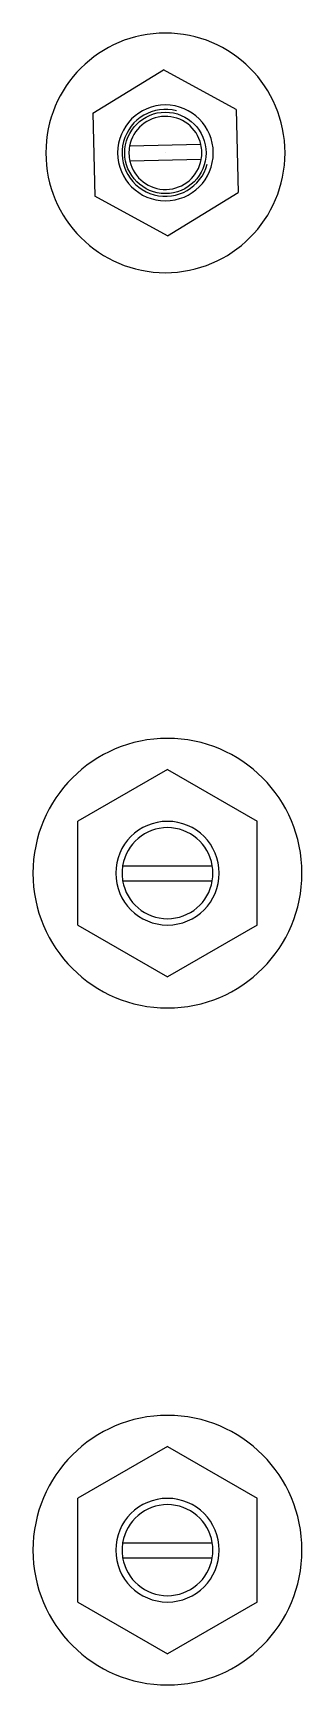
# Model space of a CAD drawing. Header units: millimetres. Extents: x 296 to 4896, y 152 to 3333.
# Drawn here: x 3075.6 to 3120.6, y 586.6 to 862.3 of the extents above; entities that cross this region are included whole.
import ezdxf

# ---------------------------------------------------------------- set-up
doc = ezdxf.new("R2010")
doc.units = ezdxf.units.MM
doc.linetypes.add('DASHED', pattern=[0.25, 0.15625, -0.09375])
doc.linetypes.add('PHANTOM', pattern=[2.5, 1.25, -0.25, 0.25, -0.25, 0.25, -0.25])
doc.layers.add('1', color=1, linetype='DASHED')
doc.layers.add('150', color=7, linetype='Continuous')

# ---------------------------------------------------------------- blocks, each defined once
blk = doc.blocks.new('HSL-3-G M16-100 front')
at = {"layer": '1', "color": 3, "linetype": 'Continuous'}
for p, q in [((5.94, 1.4), (-6, 1.1)), ((6, -1.1), (-5.94, -1.4))]:
    blk.add_line(p, q, dxfattribs=at)
at = {"layer": '1', "color": 3, "linetype": 'Continuous', "extrusion": (0, 0, -1)}
for radius in [20, 8]:
    blk.add_circle((0, 0), radius, dxfattribs=at)
at = {"layer": '1', "color": 3, "linetype": 'Continuous'}
blk.add_circle((0, 0), 6.8, dxfattribs=at)
for radius, start, end in [(7.25, 75, 345), (6.1, 13.2416, 169.5922), (6.1, 169.5922, 193.2416), (6.1, 349.5922, 13.2416), (6.1, 193.2416, 349.5922)]:
    blk.add_arc((0, 0), radius, start, end, dxfattribs=at)
at = {"layer": '150', "color": 15, "linetype": 'Continuous'}
for p, q in [((-12.17, 6.63), (-0.34, 13.85)), ((11.83, 7.22), (-0.34, 13.85)), ((-12.17, 6.63), (-11.83, -7.22)), ((11.83, 7.22), (12.17, -6.63)), ((0.34, -13.85), (-11.83, -7.22)), ((0.34, -13.85), (12.17, -6.63))]:
    blk.add_line(p, q, dxfattribs=at)
at = {"layer": '150', "color": 113, "linetype": 'PHANTOM'}
blk.add_line((0, 0), (0, 0), dxfattribs=at)
blk = doc.blocks.new('HSL-3-G M20-30 front')
at = {"layer": '1', "color": 3, "linetype": 'Continuous'}
for p, q in [((-7.5, 1.25), (7.5, 1.25)), ((-7.5, -1.25), (7.5, -1.25))]:
    blk.add_line(p, q, dxfattribs=at)
at = {"layer": '1', "color": 3, "linetype": 'Continuous', "extrusion": (0, 0, -1)}
blk.add_circle((0, 0), 22.5, dxfattribs=at)
at = {"layer": '1', "color": 3, "linetype": 'Continuous'}
for start, end in [(9.4667, 170.5333), (170.5333, 189.4667), (350.5333, 9.4667), (189.4667, 350.5333)]:
    blk.add_arc((0, 0), 7.6, start, end, dxfattribs=at)
at = {"layer": '150', "color": 15, "linetype": 'Continuous'}
for p, q in [((0, 17.32), (-15, 8.66)), ((0, 17.32), (15, 8.66)), ((-15, -8.66), (-15, 8.66)), ((15, -8.66), (15, 8.66)), ((-15, -8.66), (0, -17.32)), ((15, -8.66), (0, -17.32))]:
    blk.add_line(p, q, dxfattribs=at)
at = {"layer": '150', "color": 15, "linetype": 'Continuous', "extrusion": (0, 0, -1)}
blk.add_circle((0, 0), 8.65, dxfattribs=at)
blk = doc.blocks.new('HSL-3-G M20-60 front')
at = {"layer": '1', "color": 3, "linetype": 'Continuous'}
for p, q in [((-7.5, 1.25), (7.5, 1.25)), ((-7.5, -1.25), (7.5, -1.25))]:
    blk.add_line(p, q, dxfattribs=at)
at = {"layer": '1', "color": 3, "linetype": 'Continuous', "extrusion": (0, 0, -1)}
blk.add_circle((0, 0), 22.5, dxfattribs=at)
at = {"layer": '1', "color": 3, "linetype": 'Continuous'}
for start, end in [(9.4667, 170.5333), (170.5333, 189.4667), (350.5333, 9.4667), (189.4667, 350.5333)]:
    blk.add_arc((0, 0), 7.6, start, end, dxfattribs=at)
at = {"layer": '150', "color": 15, "linetype": 'Continuous'}
for p, q in [((0, 17.32), (-15, 8.66)), ((0, 17.32), (15, 8.66)), ((-15, -8.66), (-15, 8.66)), ((15, -8.66), (15, 8.66)), ((-15, -8.66), (0, -17.32)), ((15, -8.66), (0, -17.32))]:
    blk.add_line(p, q, dxfattribs=at)
at = {"layer": '150', "color": 15, "linetype": 'Continuous', "extrusion": (0, 0, -1)}
blk.add_circle((0, 0), 8.65, dxfattribs=at)

msp = doc.modelspace()

# ---------------------------------------------------------------- block references
for name, p in [('HSL-3-G M16-100 front', (3097.77, 842.32)), ('HSL-3-G M20-30 front', (3098.11, 722.09)), ('HSL-3-G M20-60 front', (3098.11, 609.09))]:
    msp.add_blockref(name, p)

doc.saveas('drawing.dxf')
